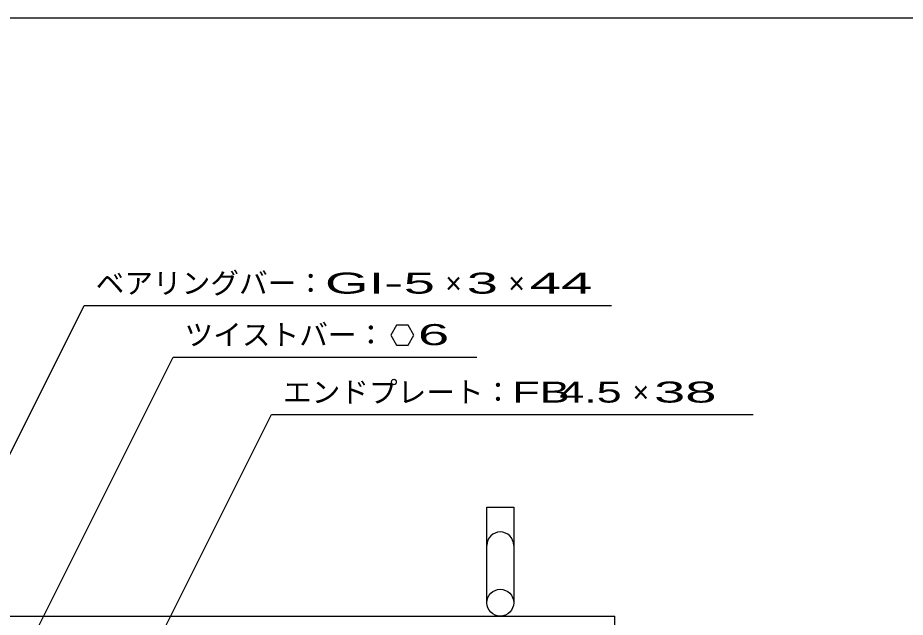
# Model space of a CAD drawing. Units: millimetres, scale not verified. Extents: x -1092 to 1039, y -770 to 632.
# Drawn here: x -601.5 to -137.1, y 318.4 to 632.1 of the extents above; entities that cross this region are included whole.
import ezdxf
from ezdxf.enums import TextEntityAlignment as Align

# ---------------------------------------------------------------- set-up
doc = ezdxf.new("R2010")
doc.units = ezdxf.units.MM
doc.header["$LTSCALE"] = 6
for name, color, linetype, lineweight in [('0_2', 150, 'Continuous', 25), ('19', 6, 'Continuous', 25), ('22', 4, 'Continuous', 25)]:
    doc.layers.add(name, color=color, linetype=linetype, lineweight=lineweight)
doc.styles.add('ベクトル', font='')
doc.styles.get('ベクトル').set_extended_font_data('ベクトル')

msp = doc.modelspace()

# ---------------------------------------------------------------- linework, layer by layer
at = {"layer": '0_2'}
msp.add_line((-1037.4, 632.1), (1038.6, 632.1), dxfattribs=at)
at = {"layer": '19'}
for p, q in [((-355.971, 326.034), (-355.971, 376.034)), ((-355.971, 376.034), (-341.971, 376.034)), ((-341.971, 376.034), (-341.971, 326.034)), ((-763.971, 319.034), (-288.971, 319.034)), ((-288.971, -150.966), (-288.971, 319.034))]:
    msp.add_line(p, q, dxfattribs=at)
msp.add_circle((-348.971, 326.034), 7, dxfattribs=at)
msp.add_arc((-348.971, 356.034), 7, 0, 180, dxfattribs=at)
at = {"layer": '22'}
for p, q in [((-688.971, 237.034), (-566.721, 481.534)), ((-566.721, 481.534), (-290.721, 481.534)), ((-403.221, 471.193), (-406.221, 465.996)), ((-397.221, 471.193), (-403.221, 471.193)), ((-394.221, 465.934), (-397.221, 471.193)), ((-406.221, 465.996), (-403.221, 460.8)), ((-397.221, 460.8), (-394.221, 465.996)), ((-403.221, 460.8), (-397.221, 460.8)), ((-616.471, 262.034), (-520.221, 454.534)), ((-520.221, 454.534), (-361.221, 454.534)), ((-526.471, 309.034), (-468.721, 424.534)), ((-468.721, 424.534), (-216.721, 424.534))]:
    msp.add_line(p, q, dxfattribs=at)

# ---------------------------------------------------------------- texts
at = {"layer": '22', "color": 2, "style": 'ベクトル'}
for s, p in [('ベアリングバー：', (-560.721, 493.234)), ('×', (-377.721, 493.234)), ('×', (-344.721, 493.234)), ('ツイストバー：', (-514.221, 466.234)), ('エンドプレート：', (-462.721, 436.234)), ('×', (-279.721, 436.234))]:
    msp.add_text(s, height=11, dxfattribs=at).set_placement(p, align=Align.MIDDLE_LEFT)
for s, width, p in [('GI-', 2, (-440.721, 493.234)), (' 5 ', 2, (-407.721, 493.234)), (' 3 ', 2, (-374.721, 493.234)), (' 44 ', 2, (-341.721, 493.234)), (' 6 ', 2, (-400.221, 466.296)), ('FB', 1.6, (-342.721, 436.234)), (' 4.5 ', 1.6, (-324.721, 436.234)), (' 38 ', 2, (-276.721, 436.234))]:
    msp.add_text(s, height=11, dxfattribs=dict(at, width=width)).set_placement(p, align=Align.MIDDLE_LEFT)

doc.saveas('drawing.dxf')
